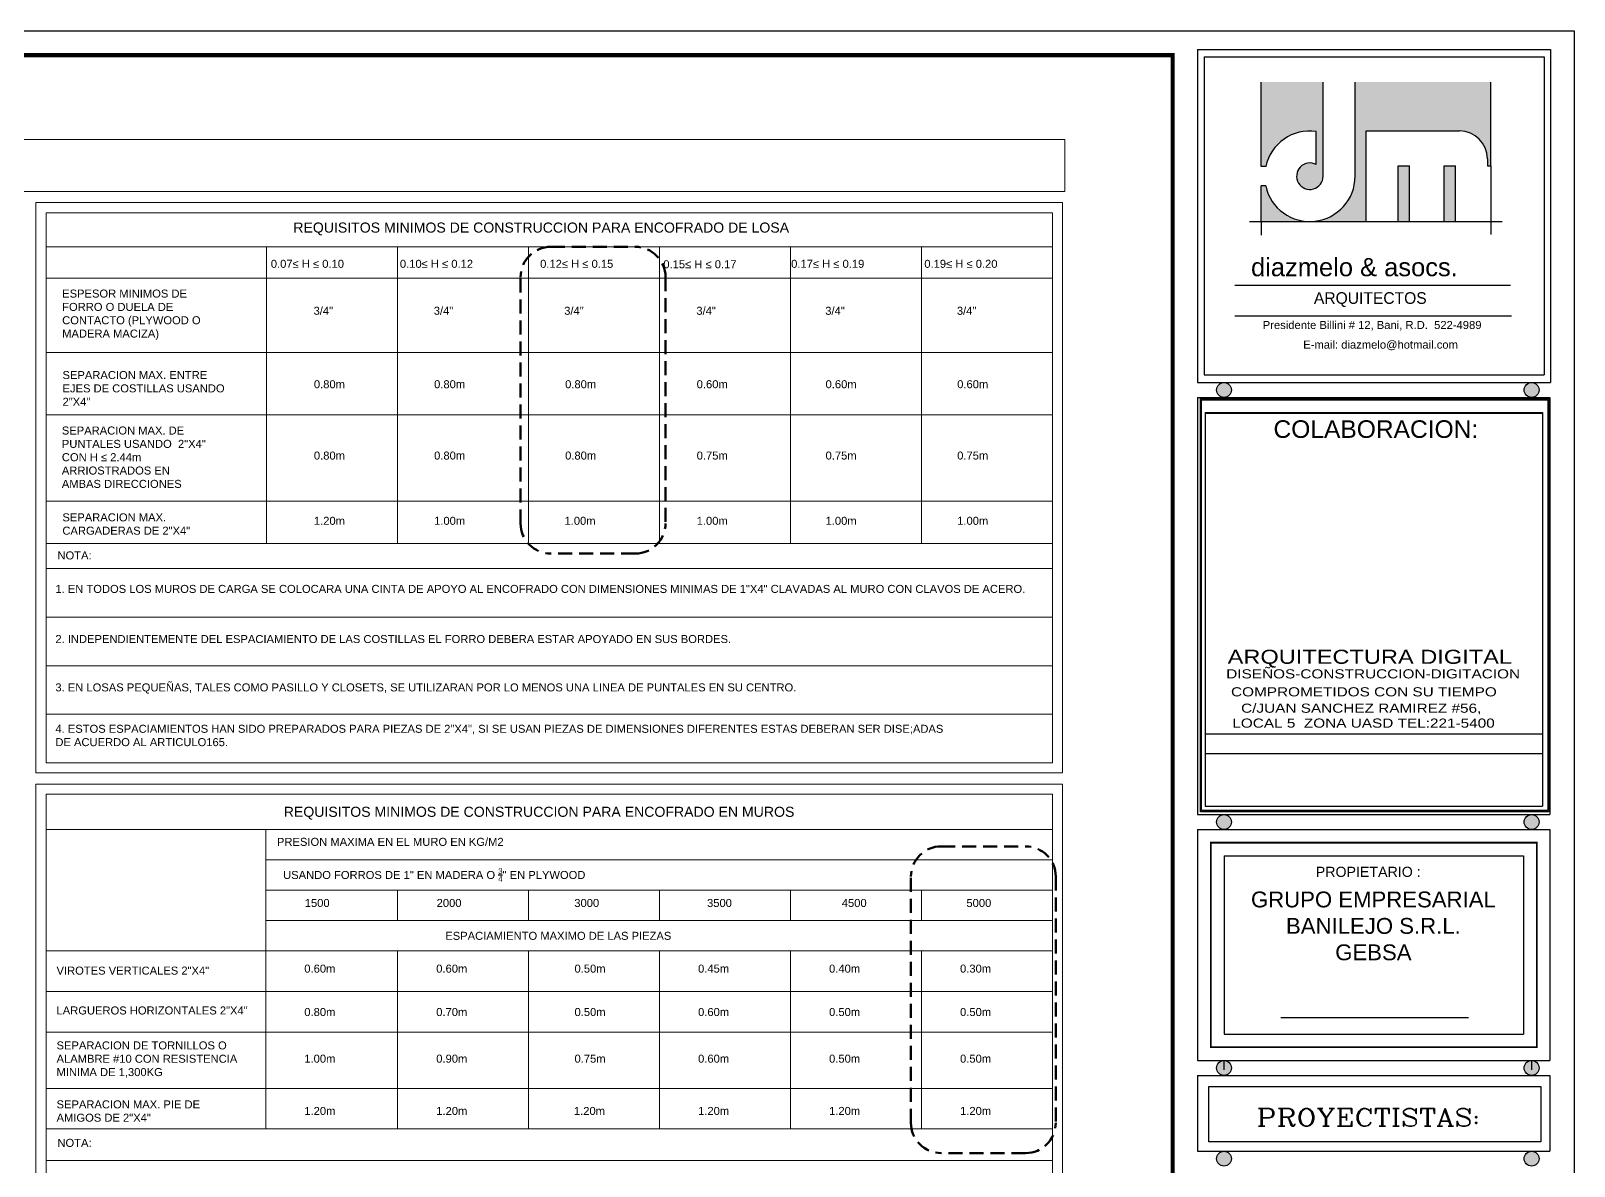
# Model space of a CAD drawing. Header units: feet. Extents: x 317 to 512, y -141 to 162.
# Drawn here: x 424.9 to 452.47, y -118.89 to -98.61 of the extents above; entities that cross this region are included whole.
import ezdxf
from ezdxf.enums import TextEntityAlignment as Align

# ---------------------------------------------------------------- set-up
doc = ezdxf.new("R2010")
doc.units = ezdxf.units.FT
doc.header["$MEASUREMENT"] = 0
doc.linetypes.add('HIDDEN2', pattern=[0.1875, 0.125, -0.0625])
doc.layers.add('2-Detalles', color=253, linetype='Continuous', lineweight=9)
doc.layers.add('5-Dimension', color=1, linetype='Continuous', lineweight=15)
for name, color, linetype in [('HOJA', 7, 'Continuous'), ('MARCO', 1, 'Continuous'), ('TARGETA', 3, 'Continuous'), ('TEXT', 2, 'Continuous'), ('TEXTO', 2, 'Continuous'), ('TEXTOS', 3, 'Continuous'), ('TEXXT', 2, 'Continuous')]:
    doc.layers.add(name, color=color, linetype=linetype)
doc.styles.add('ARIAL', font='arial.ttf', dxfattribs={"height": 0.115})
doc.styles.add('DAMIAN', font='arial.ttf', dxfattribs={"height": 0.12})
doc.styles.get("Standard").update_dxf_attribs({"font": 'arial.ttf'})
doc.styles.add('TITTEXTM', font='romanc.shx')

# ---------------------------------------------------------------- blocks, each defined once
blk = doc.blocks.new('A$C6FFE63EF')
at = {"layer": 'TEXTO', "ltscale": 0.05}
h = blk.add_hatch(color=256, dxfattribs=at)
h.paths.add_polyline_path([(1.319, 2.87), (1.319, 2.479, 3.622679), (1.401, 2.342), (1.401, 3.449), (0.672, 3.449), (0.672, 2.457), (0.725, 2.457, -0.391497)])
h.paths.add_polyline_path([(1.246, 1.809, -0.351969), (0.725, 2.227), (0.672, 2.227), (0.672, 1.809)])
h.paths.add_polyline_path([(1.91, 2.875), (3.008, 2.875, -0.414214), (3.336, 2.547), (3.336, 2.466), (3.377, 2.466), (3.377, 3.449), (1.779, 3.449), (1.779, 2.342, -0.414214), (1.246, 1.809), (1.91, 1.809)])
h.paths.add_polyline_path([(2.418, 2.465), (2.287, 2.465), (2.287, 1.809), (2.418, 1.809)], flags=17)
h.paths.add_polyline_path([(2.959, 2.465), (2.828, 2.465), (2.828, 1.809), (2.959, 1.809)], flags=17)
for p, q in [((0.671, 2.456), (0.671, 3.448)), ((1.401, 2.341), (1.401, 3.448)), ((1.778, 2.341), (1.778, 3.448)), ((3.377, 2.465), (3.377, 3.448)), ((1.319, 2.479), (1.319, 2.869)), ((1.909, 1.808), (1.909, 2.874)), ((1.909, 2.874), (3.008, 2.874)), ((3.336, 2.546), (3.336, 2.465)), ((0.725, 2.456), (0.671, 2.456)), ((2.287, 1.808), (2.287, 2.464)), ((2.287, 2.464), (2.418, 2.464)), ((2.418, 1.808), (2.418, 2.464)), ((2.828, 1.808), (2.828, 2.464)), ((2.828, 2.464), (2.959, 2.464)), ((2.959, 1.808), (2.959, 2.464)), ((3.336, 2.465), (3.377, 2.465)), ((3.377, 2.465), (3.377, 1.653)), ((0.671, 1.808), (0.671, 2.227)), ((0.725, 2.227), (0.671, 2.227)), ((0.534, 1.808), (3.512, 1.808)), ((0.671, 1.808), (0.671, 1.647)), ((0.362, 1.057), (3.61, 1.057)), ((0.362, 0.698), (3.622, 0.698))]:
    blk.add_line(p, q, dxfattribs=at)
for centre, radius, start, end in [((1.245, 2.341), 0.533, 82.0412, 167.5619), ((3.008, 2.546), 0.328, 0, 90), ((1.245, 2.341), 0.156, 61.7263, 0), ((1.245, 2.341), 0.533, 192.4381, 0)]:
    blk.add_arc(centre, radius, start, end, dxfattribs=at)
at = {"layer": 'TEXTO', "ltscale": 0.3, "width": 13.01141, "attachment_point": 1}
for s, insert, char_height in [('{\\fSwis721 Blk BT|b0|i0|c0|p34;diazmelo & asocs.}', (0.552, 1.378), 0.21489), ('{\\fComic Sans MS|b0|i0|c0|p66;ARQUITECTOS}', (1.293, 0.975), 0.13753), ('{\\fArial|b0|i0|c0|p34;Presidente Billini # 12, Bani, R.D.  522-4989}', (0.69, 0.636), 0.09455), ('{\\fArial|b0|i0|c0|p34;E-mail: diazmelo@hotmail.com}', (1.167, 0.405), 0.09455)]:
    blk.add_mtext(s, dxfattribs=dict(at, insert=insert, char_height=char_height))

msp = doc.modelspace()

# ---------------------------------------------------------------- hatches: boundary and pattern name
at = {"layer": 'TEXTOS'}
h = msp.add_hatch(color=7, dxfattribs=at)
h.paths.add_polyline_path([(446.34795, -105.02608, 1), (446.08168, -105.02608, 1)])
h.paths.add_polyline_path([(451.84265, -105.02608, 1), (451.57638, -105.02608, 1)])
h = msp.add_hatch(color=7, dxfattribs=at)
h.paths.add_polyline_path([(446.34795, -112.74465, 1), (446.08168, -112.74465, 1)])
h.paths.add_polyline_path([(451.84265, -112.74465, 1), (451.57638, -112.74465, 1)])
h = msp.add_hatch(color=7, dxfattribs=at)
h.paths.add_polyline_path([(446.21482, -117.00307, 1), (446.21482, -117.26934, 1)])
h.paths.add_polyline_path([(451.70952, -117.00307, 1), (451.70952, -117.26934, 1)])
h = msp.add_hatch(color=7, dxfattribs=at)
h.paths.add_polyline_path([(446.21482, -118.62449, 1), (446.21482, -118.89076, 1)])
h.paths.add_polyline_path([(451.70952, -118.62449, 1), (451.70952, -118.89076, 1)])

# ---------------------------------------------------------------- linework, layer by layer
at = {"layer": '2-Detalles', "color": 251, "lineweight": 13}
for p, q in [((443.15185, -101.86019, -0.86916), (443.15188, -107.48266, 1.53086)), ((425.17109, -102.46991, 12.22791), (443.15185, -102.46959, 10.08634)), ((429.11129, -102.46985, -1.19923), (429.11141, -107.77106, -9.62723)), ((431.45129, -102.46979, -1.19923), (431.45141, -107.771, -9.62723)), ((433.79129, -102.46974, -1.19923), (433.79141, -107.77095, -9.62723)), ((436.13129, -102.46968, -1.19923), (436.13141, -107.77089, -9.62723)), ((438.47129, -102.46963, -1.19923), (438.47141, -107.77084, -9.62723)), ((440.81129, -102.46957, -1.19923), (440.81141, -107.77078, -9.62723)), ((425.17109, -103.03146, 12.22791), (443.15185, -103.03146, -0.46064)), ((425.17109, -104.35548, -0.00001), (443.15185, -104.35515, -2.14157)), ((425.17107, -105.46799, 4.93417), (443.15184, -105.46766, 2.7926)), ((425.17109, -107.01351, 1.16643), (443.15185, -107.01318, -0.97513)), ((425.17109, -107.77114, 1.27241), (443.15185, -107.77082, -0.86916)), ((425.17109, -108.21806, 1.27241), (443.15185, -108.21773, -0.86916)), ((425.17109, -109.08503, 1.27241), (443.15185, -109.08471, -0.86916)), ((425.1711, -109.95201, 1.27242), (443.15187, -109.95169, -0.86915)), ((425.17111, -110.81899, 1.27242), (443.15188, -110.81866, -0.86914)), ((425.17111, -111.68596, 0), (443.15188, -111.68564, -2.14157)), ((425.17105, -112.24765, -0.00002), (442.85791, -112.24732, 10.54696)), ((425.17105, -112.87551, -0.00002), (443.15186, -112.87519)), ((429.09722, -112.87544, 2.57596), (429.09754, -118.22705, 11.89933)), ((429.09724, -113.41833, 2.57665), (443.15186, -113.41808)), ((429.09693, -113.96122, 2.57713), (443.15186, -113.96122, -7.96962)), ((431.4514, -113.96084, -7.85417), (431.4514, -114.50374, -8.40356)), ((433.7914, -113.96122, -7.9168), (433.7914, -114.50411, -8.46619)), ((436.1314, -113.96122, -8.46224), (436.1314, -114.50411, -9.01163)), ((438.47141, -113.96122, -9.38242), (438.47141, -114.50411, -9.93182)), ((440.81141, -113.96122, -9.38079), (440.81141, -114.50411, -9.93018)), ((429.09693, -114.50411, 2.57761), (443.15186, -114.50411, -7.96914)), ((425.17051, -115.04642, -1.27243), (443.15186, -115.047, -7.96866)), ((431.4514, -115.04663, -8.95295), (431.45165, -118.22664, -0.7758)), ((433.7914, -115.047, -9.01559), (433.79165, -118.22697, -0.83845)), ((436.1314, -115.047, -9.56103), (436.13165, -118.22693, -1.38389)), ((438.47141, -115.047, -10.48121), (438.47166, -118.22689, -2.30408)), ((440.81141, -115.047, -10.47957), (440.81166, -118.22685, -2.30245)), ((425.1711, -115.77233, 1.51575), (443.15186, -115.77233, -9.03094)), ((425.1711, -116.49804, 2.99057), (443.15184, -116.49804, -7.55612)), ((425.1711, -117.50142, 4.4654), (443.15181, -117.50142, -6.08129)), ((425.17048, -118.22713, 5.94025), (443.15185, -118.22713, -4.60671)), ((425.17111, -118.22713, 5.94023), (443.15179, -118.22713, -4.60647)), ((425.17048, -118.7892, 5.94025), (443.15129, -118.78888, 5.94027))]:
    msp.add_line(p, q, dxfattribs=at)
at = {"layer": '2-Detalles', "color": 253, "lineweight": 20}
for points in [[(424.99109, -101.6803), (443.33186, -101.6803), (443.3319, -111.8658), (424.99112, -111.8658)], [(424.99109, -112.06765), (443.33186, -112.06765), (443.33179, -120.98827), (424.99101, -120.98827)]]:
    msp.add_lwpolyline(points, close=True, dxfattribs=at)
at = {"layer": '2-Detalles', "color": 251, "lineweight": 13}
msp.add_lwpolyline([(425.17112, -111.68596), (425.17109, -101.8603), (443.15185, -101.85998), (443.15187, -111.68564)], dxfattribs=at)
at = {"layer": '2-Detalles', "color": 2, "linetype": 'HIDDEN2', "lineweight": 60, "ltscale": 2}
for points, elevation in [([(434.18846, -102.46978), (435.69788, -102.46978, -0.41421356), (436.23788, -103.00978), (436.23788, -107.40875, -0.41421356), (435.69788, -107.94875), (434.18846, -107.94875, -0.41421356), (433.64846, -107.40875), (433.64846, -103.00978, -0.41421356)], 11.34581), ([(441.16109, -113.17912), (442.67051, -113.17912, -0.41421356), (443.21051, -113.71912), (443.21051, -118.11808, -0.41421356), (442.67051, -118.65808), (441.16109, -118.65808, -0.41421356), (440.62109, -118.11808), (440.62109, -113.71912, -0.41421356)], -7.04209)]:
    msp.add_lwpolyline(points, format="xyb", close=True, dxfattribs=dict(at, elevation=elevation))
at = {"layer": '2-Detalles', "color": 251, "lineweight": 13}
for points, elevation in [([(425.17101, -119.76632), (425.17109, -112.24765)], -1.27243), ([(443.1519, -112.97919), (443.15182, -119.766)], -11.8194)]:
    msp.add_lwpolyline(points, dxfattribs=dict(at, elevation=elevation))
msp.add_lwpolyline([(425.17109, -112.24765), (443.15186, -112.24765), (443.15179, -120.80827), (425.17101, -120.80827)], close=True, dxfattribs=at)
at = {"layer": '5-Dimension', "color": 253, "lineweight": 20}
msp.add_lwpolyline([(390.52472, -101.47846), (443.37066, -101.47846), (443.37066, -100.55175), (390.52472, -100.55175)], close=True, dxfattribs=at)
at = {"layer": 'HOJA', "color": 17, "linetype": 'Continuous'}
for p, q in [((445.87826, -111.17003), (451.90474, -111.17003)), ((445.87826, -111.52258), (451.90474, -111.52258))]:
    msp.add_line(p, q, dxfattribs=at)
at = {"layer": 'MARCO'}
msp.add_lwpolyline([(387.97006, -98.61199), (452.47006, -98.61199), (452.47006, -140.61199), (387.97006, -140.61199)], close=True, dxfattribs=at)
at = {"layer": 'MARCO', "const_width": 0.075}
msp.add_lwpolyline([(445.29759, -99.04603), (388.40409, -99.04603), (388.40409, -140.17796), (445.29759, -140.17796)], close=True, dxfattribs=at)
at = {"layer": 'TARGETA', "color": 3}
for p, q in [((445.74434, -98.9439), (452.05064, -98.9439)), ((445.74434, -98.9439), (445.74434, -104.89294)), ((452.05064, -98.9439), (452.05064, -104.89294)), ((445.86061, -99.075), (451.93437, -99.075)), ((445.86061, -99.075), (445.86061, -104.75877)), ((451.93437, -99.075), (451.93437, -104.75877)), ((445.86061, -104.75877), (451.91646, -104.75877)), ((451.91646, -104.75877), (451.93437, -104.75877)), ((445.74434, -104.89294), (452.05064, -104.89294)), ((445.87826, -105.42646), (445.87826, -112.4474)), ((445.87826, -105.42646), (451.90474, -105.42646)), ((445.87826, -105.43974), (445.87826, -112.46068)), ((445.87826, -105.43974), (451.90474, -105.43974)), ((445.87826, -105.43974), (445.87826, -112.46068)), ((451.90474, -105.42646), (451.90474, -112.4474)), ((451.90474, -105.43974), (451.90474, -112.46068)), ((451.90474, -105.43974), (451.90474, -112.46068)), ((445.87826, -112.46068), (451.90474, -112.46068)), ((445.87826, -112.46068), (451.90474, -112.46068)), ((445.74434, -112.87779), (452.03866, -112.87779)), ((445.74434, -112.87779), (445.74434, -117.00307)), ((452.03866, -112.87779), (452.03866, -117.00307)), ((446.21563, -113.34908), (451.56737, -113.34908)), ((446.21563, -113.34908), (446.21563, -116.53178)), ((451.56737, -113.34908), (451.56737, -116.53178)), ((446.21563, -116.53178), (451.56737, -116.53178)), ((445.74434, -117.00307), (452.03866, -117.00307)), ((445.74434, -117.26934), (445.74434, -118.62449)), ((445.74434, -117.26934), (452.03866, -117.26934)), ((452.03866, -117.26934), (452.03866, -118.62449)), ((445.94444, -118.45435), (445.94444, -117.46944)), ((445.94444, -117.46944), (451.87595, -117.46944)), ((451.87595, -117.46944), (451.87595, -118.45435)), ((451.87595, -118.45435), (445.94444, -118.45435)), ((445.74434, -118.62449), (452.03866, -118.62449))]:
    msp.add_line(p, q, dxfattribs=at)
at = {"layer": 'TEXTOS', "color": 7}
for p, q in [((445.74434, -105.16173), (445.74434, -112.61152)), ((445.74434, -105.16173), (452.03866, -105.16173)), ((445.74434, -105.16173), (452.03866, -105.16173)), ((445.74434, -105.16173), (452.03866, -105.16173)), ((445.79534, -112.56002), (445.79534, -105.18174)), ((445.79534, -105.18174), (452.01865, -105.18174)), ((445.81535, -112.54001), (445.81535, -105.20175)), ((445.81535, -105.20175), (451.99864, -105.20175)), ((451.99864, -105.20175), (451.99864, -112.54001)), ((452.01865, -105.18174), (452.01865, -112.56002)), ((452.03866, -105.16173), (452.03866, -112.61152)), ((445.74434, -112.61152), (452.03866, -112.61152)), ((452.01865, -112.56002), (445.79534, -112.56002)), ((451.99864, -112.54001), (445.81535, -112.54001)), ((445.74434, -112.87779), (452.03866, -112.87779)), ((446.21482, -117.00307), (446.21482, -117.17106)), ((451.70952, -117.00307), (451.70952, -117.17106))]:
    msp.add_line(p, q, dxfattribs=at)
for centre in [(446.21482, -105.02608), (451.70952, -105.02608), (446.21482, -112.74465), (446.21482, -112.74465), (451.70952, -112.74465), (451.70952, -112.74465), (446.21482, -117.13621), (451.70952, -117.13621), (446.21482, -118.75762), (451.70952, -118.75762)]:
    msp.add_circle(centre, 0.13313, dxfattribs=at)
at = {"layer": 'TEXXT'}
msp.add_line((447.22786, -116.23443), (450.58251, -116.23443), dxfattribs=at)
at = {"layer": 'TEXXT', "const_width": 0.03142}
msp.add_lwpolyline([(445.97999, -113.11344), (451.80301, -113.11344), (451.80301, -116.76743), (445.97999, -116.76743), (445.97999, -113.11344)], dxfattribs=at)

# ---------------------------------------------------------------- block references
at = {"xscale": 1.516622773005782, "yscale": 1.516622773005782, "zscale": 1.516622773005782}
msp.add_blockref('A$C6FFE63EF', (445.86061, -104.75877), dxfattribs=at)

# ---------------------------------------------------------------- texts
at = {"layer": 'TEXT', "color": 6, "linetype": 'Continuous', "attachment_point": 1, "style": 'ARIAL'}
for s, insert, char_height, width in [('{\\fArial|b0|i0|c0|p34;REQUISITOS MINIMOS DE CONSTRUCCION PARA ENCOFRADO DE LOSA}', (429.58866, -102.03563, -11.29503), 0.18, 9.4406496), ('NOTA:', (425.37556, -107.91037, -1.28119), 0.142937, 7.3096247), ('{\\fArial|b0|i0|c0|p34;REQUISITOS MINIMOS DE CONSTRUCCION PARA ENCOFRADO EN MUROS}', (429.41841, -112.47138, -11.29503), 0.18, 9.5173693)]:
    msp.add_mtext(s, dxfattribs=dict(at, insert=insert, char_height=char_height, width=width))
at = {"layer": 'TEXT', "linetype": 'Continuous', "attachment_point": 1, "style": 'ARIAL'}
for s, insert, char_height, width in [(' 0.07≤ H ≤ 0.10', (429.13148, -102.7015, -1.57899), 0.1429373, 7.3096247), (' 0.10≤ H ≤ 0.12', (431.43711, -102.7015, -1.57899), 0.1429373, 7.3096247), (' 0.12≤ H ≤ 0.15', (433.94294, -102.7015, -1.57899), 0.1429373, 7.3096247), (' 0.15≤ H ≤ 0.17', (436.14356, -102.70905, -1.57899), 0.1429373, 7.3096247), (' 0.17≤ H ≤ 0.19', (438.42695, -102.7015, -1.57899), 0.1429373, 7.3096247), (' 0.19≤ H ≤ 0.20', (440.80614, -102.7015, -1.57899), 0.1429373, 7.3096247), ('ESPESOR MINIMOS DE \\PFORRO O DUELA DE \\PCONTACTO (PLYWOOD O\\PMADERA MACIZA)', (425.45933, -103.23319, 0.48991), 0.1429373, 7.3096247), (' 3/4"', (429.89512, -103.54005, -13.97012), 0.142937, 7.3096247), (' 3/4"', (432.04271, -103.54005, -13.91957), 0.142937, 7.3096247), (' 3/4"', (434.37254, -103.54031, -13.86499), 0.142937, 7.3096247), (' 3/4"', (436.73385, -103.54057, -13.81041), 0.142937, 7.3096247), (' 3/4"', (439.03627, -103.54084, -13.75583), 0.142937, 7.3096247), (' 3/4"', (441.38749, -103.5411, -13.70125), 0.142937, 7.3096247), ('SEPARACION MAX. ENTRE\\PEJES DE COSTILLAS USANDO\\P2"X4" \\P  ', (425.46564, -104.68837, 0.48991), 0.1429373, 7.6035307), (' 0.80m', (429.90067, -104.85239, -1.57899), 0.142937, 7.3096247), (' 0.80m', (432.04827, -104.85235, -0.25058), 0.142937, 7.3096247), (' 0.80m', (434.38914, -104.85231, 1.11796), 0.142937, 7.3096247), (' 0.60m', (436.73941, -104.85227, 2.91602), 0.142937, 7.3096247), (' 0.60m', (439.04182, -104.85223, 2.97103), 0.142937, 7.3096247), (' 0.60m', (441.39304, -104.85219, 3.02604), 0.142937, 7.3096247), ('SEPARACION MAX. DE\\PPUNTALES USANDO  2"X4"\\PCON H ≤ 2.44m\\PARRIOSTRADOS EN\\PAMBAS DIRECCIONES\\P \\P  ', (425.45374, -105.67941, 0.48991), 0.1429373, 7.3096247), (' 0.80m', (429.90069, -106.12666, -1.57898), 0.142937, 7.3096247), (' 0.80m', (432.04829, -106.12662, -0.25057), 0.142937, 7.3096247), (' 0.80m', (434.38917, -106.12658, -0.78554), 0.142937, 7.3096247), (' 0.75m', (436.73944, -106.12654, 1.01253), 0.142937, 7.3096247), (' 0.75m', (439.04185, -106.1265, 1.06753), 0.142937, 7.3096247), (' 0.75m', (441.39307, -106.12646, 1.12254), 0.142937, 7.3096247), ('SEPARACION MAX.\\PCARGADERAS DE 2"X4"', (425.46356, -107.23033, 0.48991), 0.1429373, 7.3096247), (' 1.20m', (429.90072, -107.2922, -1.68494), 0.142937, 7.3096247), (' 1.00m', (432.04832, -107.29216, -0.35652), 0.142937, 7.3096247), (' 1.00m', (434.37815, -107.29212, -1.23282), 0.142937, 7.3096247), (' 1.00m', (436.73946, -107.29208, -1.17781), 0.142937, 7.3096247), (' 1.00m', (439.04187, -107.29204, -1.1228), 0.142937, 7.3096247), (' 1.00m', (441.39309, -107.292, -1.06779), 0.142937, 7.3096247), ('1. EN TODOS LOS MUROS DE CARGA SE COLOCARA UNA CINTA DE APOYO AL ENCOFRADO CON DIMENSIONES MINIMAS DE 1"X4" CLAVADAS AL MURO CON CLAVOS DE ACERO.', (425.33824, -108.50853, -1.28119), 0.14293728, 17.4504056), ('2. INDEPENDIENTEMENTE DEL ESPACIAMIENTO DE LAS COSTILLAS EL FORRO DEBERA ESTAR APOYADO EN SUS BORDES.', (425.33824, -109.40404, -1.28119), 0.14293728, 15.8344197), ('3. EN LOSAS PEQUEÑAS, TALES COMO PASILLO Y CLOSETS, SE UTILIZARAN POR LO MENOS UNA LINEA DE PUNTALES EN SU CENTRO.', (425.33824, -110.268, -1.28119), 0.14293728, 15.8344197), ('4. ESTOS ESPACIAMIENTOS HAN SIDO PREPARADOS PARA PIEZAS DE 2"X4", SI SE USAN PIEZAS DE DIMENSIONES DIFERENTES ESTAS DEBERAN SER DISE;ADAS DE ACUERDO AL ARTICULO165.', (425.33824, -111.00722, -1.28119), 0.14293728, 15.8344197), (' PRESION MAXIMA EN EL MURO EN KG/M2', (429.24118, -113.02683, -2.55362), 0.1429373, 15.5405137), ('\\A1;USANDO FORROS DE 1" EN MADERA O {\\H0.7x;\\S3/4;}" EN PLYWOOD', (429.40681, -113.56972, -2.55314), 0.1429373, 15.5405137), ('1500', (429.79299, -114.11846, -2.55266), 0.142937, 15.5405137), ('2000', (432.14941, -114.11846, -2.55266), 0.142937, 15.5405137), ('3000', (434.60872, -114.11846, -2.55259), 0.142937, 15.5405137), ('3500', (436.97987, -114.11847, -13.59214), 0.142937, 15.5405137), ('4500', (439.38679, -114.11846, -14.51222), 0.142937, 15.5405137), ('5000', (441.61371, -114.11849, -14.51075), 0.142937, 15.5405137), ('\\A1;ESPACIAMIENTO MAXIMO DE LAS PIEZAS ', (432.30374, -114.70554, -2.55314), 0.1429373, 15.5405137), ('VIROTES VERTICALES 2"X4"\\P\\P \\P  ', (425.35858, -115.32684, -0.78252), 0.1429373, 7.3096247), (' 0.60m', (429.72964, -115.29139, 1.86835), 0.142937, 7.3096247), (' 0.60m', (432.08637, -115.29135, 3.19676), 0.142937, 7.3096247), (' 0.50m', (434.55672, -115.29131, 2.66179), 0.142937, 7.3096247), (' 0.45m', (436.76409, -115.29127, -6.57962), 0.142937, 7.3096247), (' 0.40m', (439.10409, -115.29123, -7.44483), 0.142937, 7.3096247), (' 0.30m', (441.44408, -115.29119, -7.38822), 0.142937, 7.3096247), ('LARGUEROS HORIZONTALES 2"X4"\\P\\P \\P  ', (425.35863, -116.03873, -3.73217), 0.1429373, 7.3096247), (' 0.80m', (429.72982, -116.06649, -1.08127), 0.142937, 7.3096247), (' 0.70m', (432.08655, -116.06645, 0.24714), 0.142937, 7.3096247), (' 0.50m', (434.5569, -116.06641, -0.28783), 0.142937, 7.3096247), (' 0.60m', (436.76427, -116.06637, -9.52924), 0.142937, 7.3096247), (' 0.50m', (439.10427, -116.06633, -10.39445), 0.142937, 7.3096247), (' 0.50m', (441.44426, -116.06629, -10.33784), 0.142937, 7.3096247), ('SEPARACION DE TORNILLOS O\\PALAMBRE #10 CON RESISTENCIA\\PMINIMA DE 1,300KG\\P\\P \\P  ', (425.35924, -116.66275, -0.78236), 0.1429373, 7.3096247), (' 1.00m', (429.72995, -116.89959, 1.86842), 0.142937, 7.3096247), (' 0.90m', (432.08667, -116.89954, 3.19684), 0.142937, 7.3096247), (' 0.75m', (434.55703, -116.8995, 2.66187), 0.142937, 7.3096247), (' 0.60m', (436.7644, -116.89946, -6.57955), 0.142937, 7.3096247), (' 0.50m', (439.1044, -116.89942, -7.44476), 0.142937, 7.3096247), (' 0.50m', (441.44439, -116.89938, -7.38815), 0.142937, 7.3096247), ('SEPARACION MAX. PIE DE \\PAMIGOS DE 2"X4"\\P\\P \\P  ', (425.35931, -117.71614, -0.78236), 0.1429373, 7.3096247), (' 1.20m', (429.7301, -117.83347, 1.86845), 0.142937, 7.3096247), (' 1.20m', (432.08683, -117.83343, 3.19686), 0.142937, 7.3096247), (' 1.20m', (434.54614, -117.83336, 3.68185), 0.142937, 7.3096247), (' 1.20m', (436.76456, -117.83329, -6.87264), 0.142937, 7.3096247), (' 1.20m', (439.10457, -117.83321, -7.30786), 0.142937, 7.3096247), (' 1.20m', (441.44457, -117.83314, -6.82126), 0.142937, 7.3096247), ('NOTA:', (425.37496, -118.40386, 3.38665), 0.142937, 7.3096247)]:
    msp.add_mtext(s, dxfattribs=dict(at, insert=insert, char_height=char_height, width=width))
at = {"layer": 'TEXTOS', "color": 7, "width": 1.2}
for s, height, style, p in [('ARQUITECTURA DIGITAL', 0.2513567, 'DAMIAN', (446.28017, -109.66694)), ('DISEÑOS-CONSTRUCCION-DIGITACION', 0.1633819, 'DAMIAN', (446.25498, -110.01549)), ('COMPROMETIDOS CON SU TIEMPO', 0.1633819, 'DAMIAN', (446.34064, -110.33671)), ('C/JUAN SANCHEZ RAMIREZ #56,  ', 0.1633819, 'DAMIAN', (446.52094, -110.62888)), ('LOCAL 5  ZONA UASD TEL:221-5400', 0.1633819, 'DAMIAN', (446.3635, -110.89553)), ('PROYECTISTAS:', 0.3151118, 'TITTEXTM', (446.79779, -117.86404))]:
    msp.add_text(s, height=height, dxfattribs=dict(at, style=style)).set_placement(p, align=Align.TOP_LEFT)
at = {"layer": 'TEXTOS', "color": 7, "style": 'DAMIAN'}
for s, insert, char_height, width, attachment_point in [('COLABORACION:', (447.09898, -105.56819), 0.3141959, 5.8070369, 1), ('PROPIETARIO :', (447.85447, -113.54289), 0.1815801, 4.1949542, 1), ('GRUPO EMPRESARIAL\\PBANILEJO S.R.L.\\PGEBSA', (448.88383, -113.9858), 0.2832023, 6.5426812, 2)]:
    msp.add_mtext(s, dxfattribs=dict(at, insert=insert, char_height=char_height, width=width, attachment_point=attachment_point))

doc.saveas('drawing.dxf')
